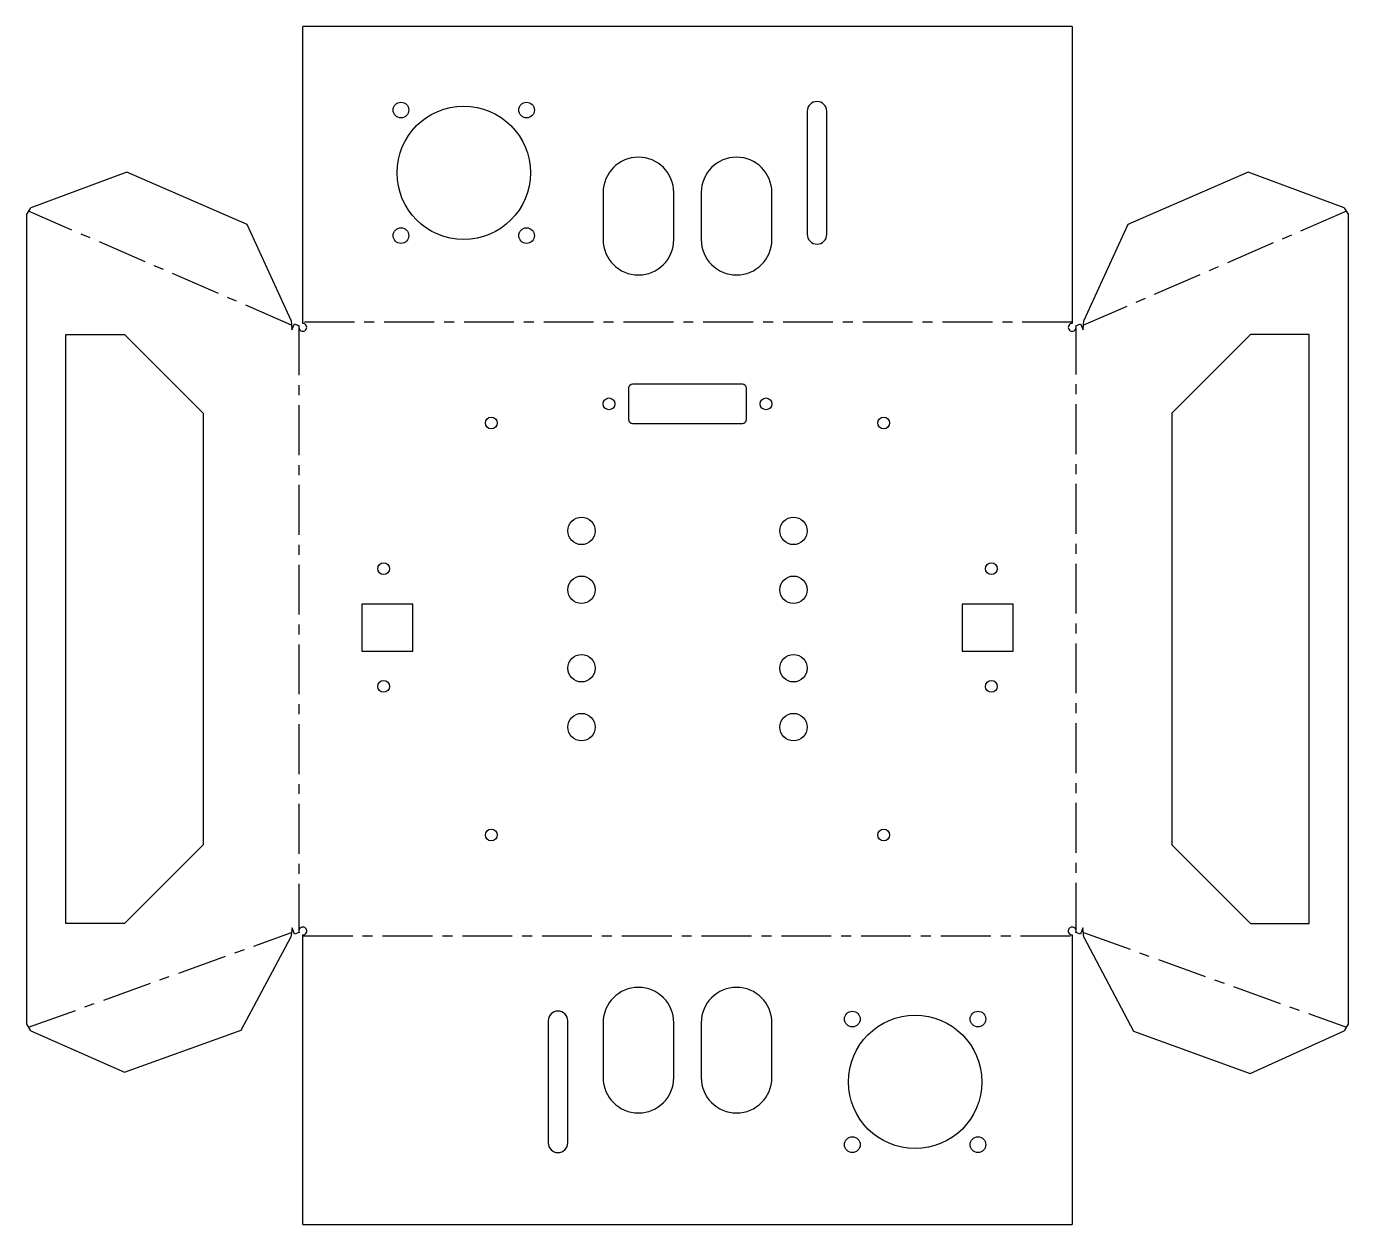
# Model space of a CAD drawing. Header units: millimetres. Extents: x -168 to 168, y -152 to 154.
import ezdxf

# ---------------------------------------------------------------- set-up
doc = ezdxf.new("R2010")
doc.units = ezdxf.units.MM
doc.linetypes.add('CENTERX2', pattern=[20.32, 12.7, -2.54, 2.54, -2.54])

msp = doc.modelspace()

# ---------------------------------------------------------------- linework, layer by layer
at = {"color": 7, "linetype": 'Continuous', "lineweight": 25}
for p, q in [((-98, 77.88), (-98, 153.54)), ((98, 153.54), (-98, 153.54)), ((98, 153.54), (98, 77.88)), ((30.5, 131.92), (30.5, 100.56)), ((35.5, 100.56), (35.5, 131.92)), ((-142.85, 116.37), (-167.29, 107.34)), ((-112.18, 103.09), (-142.85, 116.37)), ((142.85, 116.37), (112.18, 103.09)), ((167.29, 107.34), (142.85, 116.37)), ((-21.5, 111.22), (-21.5, 99.22)), ((-3.5, 99.22), (-3.5, 111.22)), ((3.5, 111.22), (3.5, 99.22)), ((21.5, 99.22), (21.5, 111.22)), ((-168.42, 105.52), (-167.29, 107.34)), ((-168.42, 105.52), (-168.42, -100.56)), ((167.29, 107.34), (168.42, 105.52)), ((168.42, -100.56), (168.42, 105.52)), ((-100.97, 78.63), (-112.18, 103.09)), ((112.18, 103.09), (100.97, 78.63)), ((-100.97, 78.63), (-100.8, 76.24)), ((-100.8, 76.24), (-100.12, 77.8)), ((-100.12, 77.8), (-98.92, 77.28)), ((98.92, 77.28), (100.12, 77.8)), ((100.12, 77.8), (100.8, 76.24)), ((100.8, 76.24), (100.97, 78.63)), ((-158.42, 75), (-143.42, 75)), ((-158.42, -75), (-158.42, 75)), ((-143.42, 75), (-123.42, 55)), ((143.42, 75), (123.42, 55)), ((158.42, 75), (143.42, 75)), ((158.42, -75), (158.42, 75)), ((-15, 61.37), (-15, 53.37)), ((14, 62.37), (-14, 62.37)), ((15, 53.37), (15, 61.37)), ((-123.42, 55), (-123.42, -55)), ((123.42, 55), (123.42, -55)), ((-14, 52.37), (14, 52.37)), ((-83, 6.37), (-83, -5.63)), ((-70, 6.37), (-83, 6.37)), ((-70, -5.63), (-70, 6.37)), ((70, 6.37), (70, -5.63)), ((83, 6.37), (70, 6.37)), ((83, -5.63), (83, 6.37)), ((-83, -5.63), (-70, -5.63)), ((70, -5.63), (83, -5.63)), ((-123.42, -55), (-143.42, -75)), ((123.42, -55), (143.42, -75)), ((-143.42, -75), (-158.42, -75)), ((-100.7, -76.13), (-101.02, -78.5)), ((-100.12, -77.73), (-100.7, -76.13)), ((-98.94, -77.3), (-100.12, -77.73)), ((100.12, -77.73), (98.94, -77.3)), ((100.7, -76.13), (100.12, -77.73)), ((101.01, -78.5), (100.7, -76.13)), ((143.42, -75), (158.42, -75)), ((-113.74, -102.22), (-101.02, -78.5)), ((-98, -151.75), (-98, -77.96)), ((98, -77.96), (98, -151.75)), ((101.01, -78.5), (113.64, -102.51)), ((-167.29, -102.4), (-168.42, -100.56)), ((-35.5, -99.86), (-35.5, -130.92)), ((-30.5, -130.92), (-30.5, -99.86)), ((-21.5, -100.31), (-21.5, -114.31)), ((-3.5, -114.31), (-3.5, -100.31)), ((3.5, -100.31), (3.5, -114.31)), ((21.5, -114.31), (21.5, -100.31)), ((168.42, -100.56), (167.31, -102.41)), ((-167.29, -102.4), (-143.46, -112.94)), ((-143.46, -112.94), (-113.74, -102.22)), ((113.64, -102.51), (143.36, -113.22)), ((143.36, -113.22), (167.31, -102.41)), ((-98, -151.75), (98, -151.75))]:
    msp.add_line(p, q, dxfattribs=at)
at = {"color": 7, "linetype": 'CENTERX2'}
for p, q in [((-100.88, 77.44), (-167.86, 106.43)), ((167.86, 106.43), (100.88, 77.44)), ((98, 78.16), (-98, 78.16)), ((-99.06, 77.34), (-99.06, -77.35)), ((99.06, -77.35), (99.06, 77.34)), ((-167.86, -101.48), (-100.86, -77.32)), ((100.85, -77.31), (167.86, -101.48)), ((-98, -78.2), (98, -78.2))]:
    msp.add_line(p, q, dxfattribs=at)
at = {"color": 7, "linetype": 'Continuous', "lineweight": 25}
for centre, radius in [((-73, 132.24), 2), ((-57, 116.24), 17), ((-41, 132.24), 2), ((-73, 100.24), 2), ((-41, 100.24), 2), ((-20, 57.37), 1.5), ((20, 57.37), 1.5), ((-50, 52.5), 1.5), ((50, 52.5), 1.5), ((-27, 25), 3.5), ((27, 25), 3.5), ((-77.43, 15.37), 1.5), ((77.43, 15.37), 1.5), ((-27, 10), 3.5), ((27, 10), 3.5), ((-27, -10), 3.5), ((27, -10), 3.5), ((-77.43, -14.63), 1.5), ((77.43, -14.63), 1.5), ((-27, -25), 3.5), ((27, -25), 3.5), ((-50, -52.5), 1.5), ((50, -52.5), 1.5), ((42, -99.39), 2), ((74, -99.39), 2), ((58, -115.39), 17), ((42, -131.39), 2), ((74, -131.39), 2)]:
    msp.add_circle(centre, radius, dxfattribs=at)
for centre, radius, start, end in [((33, 131.92), 2.5, 0, 180), ((-12.5, 111.22), 9, 0, 180), ((12.5, 111.22), 9, 0, 180), ((-12.5, 99.22), 9, 180, 0), ((12.5, 99.22), 9, 180, 0), ((33, 100.56), 2.5, 180, 0), ((-98, 76.88), 1, 270, 29.0204), ((98, 76.88), 1, 150.9796, 270), ((-14, 61.37), 1, 90, 180), ((14, 61.37), 1, 0, 90), ((-14, 53.37), 1, 180, 270), ((14, 53.37), 1, 270, 0), ((-98, -76.96), 1, 336.162, 90), ((98, -76.96), 1, 90, 203.838), ((-12.5, -100.31), 9, 0, 180), ((12.5, -100.31), 9, 0, 180), ((-33, -99.86), 2.5, 0, 180), ((-12.5, -114.31), 9, 180, 0), ((12.5, -114.31), 9, 180, 0), ((-33, -130.92), 2.5, 180, 0)]:
    msp.add_arc(centre, radius, start, end, dxfattribs=at)
for points in [[(-97.13, 77.37), (-97.31, 77.69), (-97.62, 77.87), (-98, 77.88)], [(98, 77.88), (97.62, 77.88), (97.31, 77.69), (97.13, 77.37)], [(-98, -77.96), (-97.59, -77.96), (-97.26, -77.74), (-97.09, -77.37)], [(97.09, -77.37), (97.25, -77.74), (97.59, -77.95), (98, -77.96)]]:
    msp.add_open_spline(points, degree=3, dxfattribs=at)
for points, knots in [([(-98.92, 77.28), (-99.05, 76.96), (-99.02, 76.62), (-98.65, 76.05), (-98.34, 75.89), (-98, 75.88)], [0, 0, 0, 0, 0.5, 0.5, 1, 1, 1, 1]), ([(98, 75.88), (98.34, 75.89), (98.65, 76.05), (99.02, 76.62), (99.05, 76.96), (98.92, 77.28)], [0, 0, 0, 0, 0.5, 0.5, 1, 1, 1, 1]), ([(-98, -75.96), (-98.34, -75.97), (-98.63, -76.11), (-99.01, -76.66), (-99.05, -76.97), (-98.94, -77.3)], [0, 0, 0, 0, 0.5, 0.5, 1, 1, 1, 1]), ([(98.94, -77.3), (99, -77.15), (99.01, -76.99), (98.97, -76.67), (98.92, -76.53), (98.62, -76.11), (98.35, -75.97), (98, -75.96)], [0, 0, 0, 0, 0.25, 0.25, 0.5, 0.5, 1, 1, 1, 1])]:
    msp.add_open_spline(points, degree=3, knots=knots, dxfattribs=at)

doc.saveas('drawing.dxf')
